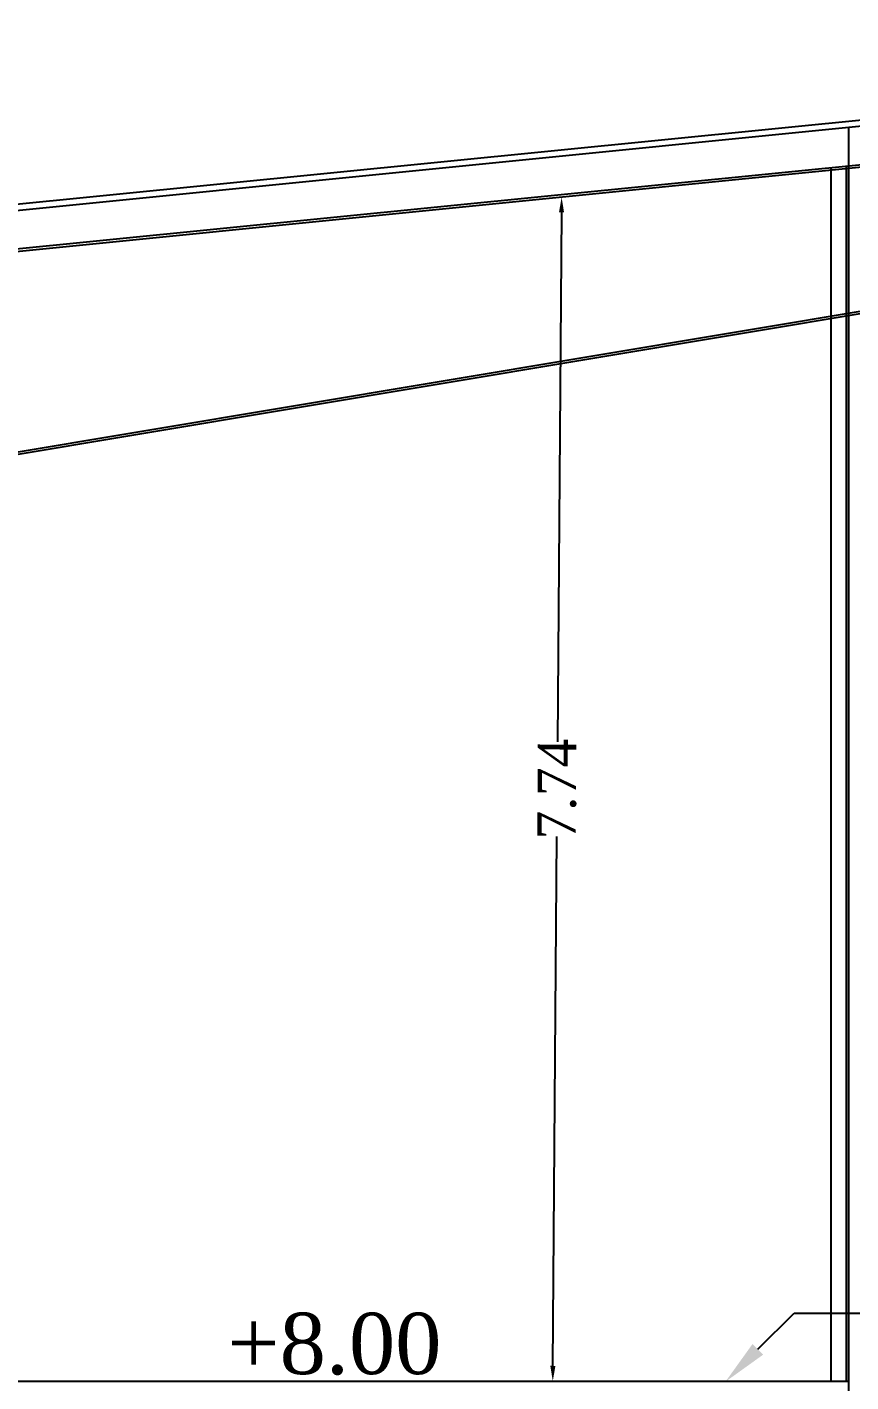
# Model space of a CAD drawing. Header units: metres. Extents: x 1422408 to 2565053, y 3723 to 80428.
# Drawn here: x 2267865.57 to 2267870.95, y 4224.14 to 4233 of the extents above; entities that cross this region are included whole.
import ezdxf
from ezdxf import colors
from ezdxf.entities.mleader import LeaderData, LeaderLine
from ezdxf.enums import TextEntityAlignment as Align
from ezdxf.math import Vec2, Vec3

# ---------------------------------------------------------------- set-up
doc = ezdxf.new("R2010")
doc.units = ezdxf.units.M
doc.header["$LTSCALE"] = 3.5
doc.header["$MEASUREMENT"] = 0
doc.linetypes.add('HIDDEN', pattern=[0.375, 0.25, -0.125])
doc.layers.get('0').update_dxf_attribs({"linetype": 'CONTINUOUS'})
doc.layers.get('DEFPOINTS').update_dxf_attribs({"linetype": 'CONTINUOUS'})
doc.layers.add('BLK_4_FLR_1_BLT_UP_AREA_MEZ_2', color=1, linetype='CONTINUOUS')
doc.layers.add('BLK_4_HT_OF_BLDG', color=5, linetype='CONTINUOUS')
doc.styles.add('ANAND', font='times.ttf')
doc.styles.add('style1', font='arial.ttf', dxfattribs={"height": 0.28})
doc.styles.add('style1jaya', font='times.ttf')
doc.dimstyles.new('STANDARD$0', dxfattribs={"dimtxt": 0.25, "dimasz": 0.1, "dimexe": 2, "dimexo": 2, "dimgap": 0, "dimtad": 0, "dimzin": 0, "dimdsep": 46, "dimtxsty": 'ANAND', "dimcen": 0.0625, "dimdle": 2.5, "dimse1": 1, "dimse2": 1, "dimclrd": 2, "dimclre": 9, "dimadec": 0, "dimazin": 0, "dimtfac": 1, "dimtix": 1, "dimtofl": 0, "dimtmove": 2, "dimatfit": 3, "dimldrblk": 'OBLIQUE', "dimfxl": 0, "dimtolj": 1, "dimtzin": 0, "dimarcsym": 0})

# ---------------------------------------------------------------- blocks, each defined once
blk = doc.blocks.new('ER')
for p, q in [((-3, -3), (3, 3)), ((0, -3), (0, 3)), ((-3, 0), (3, 0))]:
    blk.add_line(p, q)
blk = doc.blocks.new('*D646')
at = {"layer": 'BLK_4_HT_OF_BLDG', "lineweight": -2, "ltscale": 0.05}
blk.add_line((2267861.2989, 4232.8362), (2267861.2989, 4214.9877), dxfattribs=at)
at = {"layer": 'DEFPOINTS', "color": 0, "ltscale": 0.05}
for p in [(2267875.5575, 4232.8762), (2267861.2989, 4214.9477), (2267875.5575, 4214.9477)]:
    blk.add_point(p, dxfattribs=at)
at = {"layer": 'BLK_4_HT_OF_BLDG', "lineweight": -2, "ltscale": 0.05, "xscale": 0.04, "yscale": 0.04, "zscale": 0.04}
for p, rotation in [((2267861.2989, 4232.8762), 90), ((2267861.2989, 4214.9477), 270)]:
    blk.add_blockref('ER', p, dxfattribs=dict(at, rotation=rotation))
at = {"layer": 'BLK_4_HT_OF_BLDG', "color": 0, "ltscale": 0.05, "insert": (2267860.708, 4223.912), "char_height": 0.28, "attachment_point": 5, "rotation": 90, "style": 'style1'}
blk.add_mtext('\\A1;{\\H3.5714x;17.93}', dxfattribs=at)
blk = doc.blocks.new('_DOT')
at = {"color": 0, "linetype": 'ByBlock'}
blk.add_line((-0.5, 0), (-1, 0), dxfattribs=at)
at = {"color": 0, "linetype": 'ByBlock', "const_width": 0.5}
blk.add_lwpolyline([(-0.25, 0, 1), (0.25, 0, 1)], format="xyb", close=True, dxfattribs=at)
blk = doc.blocks.new('*D578')
at = {"layer": 'BLK_4_FLR_1_BLT_UP_AREA_MEZ_2', "color": 2, "linetype": 'Continuous', "lineweight": -2, "ltscale": 400}
for p, q in [((2267869.059, 4231.7849), (2267869.0331, 4228.326)), ((2267869.0026, 4224.2477), (2267869.0285, 4227.7066))]:
    blk.add_line(p, q, dxfattribs=at)
at = {"layer": 'BLK_4_FLR_1_BLT_UP_AREA_MEZ_2', "color": 2, "ltscale": 400}
for points in [[(2267869.0423, 4231.785), (2267869.0756, 4231.7848), (2267869.0597, 4231.8849)], [(2267868.9859, 4224.2479), (2267869.0193, 4224.2476), (2267869.0018, 4224.1477)]]:
    blk.add_solid(points, dxfattribs=at)
at = {"layer": 'DEFPOINTS', "color": 0, "ltscale": 400}
for p in [(2267869.0597, 4231.8849), (2267869.0597, 4231.8849), (2267869.0018, 4224.1477)]:
    blk.add_point(p, dxfattribs=at)
at = {"layer": 'BLK_4_FLR_1_BLT_UP_AREA_MEZ_2', "color": 0, "ltscale": 400, "insert": (2267869.0308, 4228.0163), "char_height": 0.25, "attachment_point": 5, "rotation": 89.57135, "style": 'ANAND'}
blk.add_mtext('\\A1;7.74', dxfattribs=at)
blk = doc.blocks.new('_Oblique')
at = {"color": 0, "linetype": 'ByBlock', "lineweight": -2}
blk.add_line((-0.5, -0.5), (0.5, 0.5), dxfattribs=at)

msp = doc.modelspace()

# ---------------------------------------------------------------- linework, layer by layer
at = {"ltscale": 0.5}
for p, q in [((2267875.89408, 4232.87626), (2267863.56788, 4231.64364)), ((2267875.89408, 4232.83606), (2267863.57186, 4231.60384))]:
    msp.add_line(p, q, dxfattribs=at)
for p, q in [((2267875.89408, 4232.58439), (2267863.80354, 4231.37533)), ((2267875.89408, 4232.56831), (2267863.80513, 4231.35941)), ((2267865.17197, 4230.16474), (2267875.89408, 4231.95607)), ((2267865.17197, 4230.14852), (2267875.89408, 4231.93988))]:
    msp.add_line(p, q)
msp.add_lwpolyline([(2267870.9332, 4232.33997), (2267870.9332, 4216.14774)], dxfattribs=at)
for points in [[(2267870.82121, 4224.14774), (2267870.82121, 4232.0771)], [(2267870.92121, 4224.14774), (2267870.92121, 4232.0871)], [(2267864.7194, 4224.14774), (2267870.9332, 4224.14774)]]:
    msp.add_lwpolyline(points)

# ---------------------------------------------------------------- texts
at = {"linetype": 'HIDDEN', "style": 'style1jaya'}
msp.add_text('+8.00', height=0.4, dxfattribs=at).set_placement((2267867.5757, 4224.39393), align=Align.MIDDLE_CENTER)

# ---------------------------------------------------------------- dimensions: what is measured, and where the dimension line sits
at = {"layer": 'BLK_4_FLR_1_BLT_UP_AREA_MEZ_2', "color": 45, "ltscale": 400}
dim = msp.add_aligned_dim(p1=(2267869.00184, 4224.14774), p2=(2267869.05973, 4231.88487), distance=0, dimstyle='STANDARD$0', override={"dimfxl": 0.18}, dxfattribs=at)
dim.commit()
dim.dimension.update_dxf_attribs({"geometry": '*D578', "text_midpoint": (2267869.03078, 4228.01631)})
at = {"layer": 'BLK_4_HT_OF_BLDG', "ltscale": 0.05}
dim = msp.add_aligned_dim(p1=(2267875.55753, 4232.87624), p2=(2267875.55753, 4214.94774), distance=-14.25863, text='{\\H3.5714x;17.93}', dimstyle='STANDARD$0', override={"dimtxt": 0.28, "dimasz": 0.04, "dimgap": 0.08, "dimtad": 2, "dimtxsty": 'style1', "dimblk": 'ER', "dimclrd": 256, "dimldrblk": 'DOT', "dimfxl": 0.18, "dimfxlon": 1, "dimarcsym": 1}, dxfattribs=at)
dim.commit()
dim.dimension.update_dxf_attribs({"geometry": '*D646', "text_midpoint": (2267860.70798, 4223.91199)})

# ---------------------------------------------------------------- leaders
ml = msp.add_multileader_mtext('Standard')
ml.set_content('Mezzanine Floor', color=256, style='style1jaya')
ml.set_leader_properties()
ml.build(insert=Vec2(0, 0))
ml.multileader.update_dxf_attribs({"text_right_attachment_type": 6, "dogleg_length": 1090.77257, "arrow_head_size": 0.3})
ctx = ml.context
ctx.base_point, ctx.char_height, ctx.arrow_head_size, ctx.landing_gap_size, ctx.plane_origin = Vec3(2267871.69942, 4224.59202), 0.35, 0.3, 0.1, Vec3(2267869.8979, 4223.76694)
ctx.right_attachment = 6
notes = []
notes.append((ctx, [(0, (1, 1, 0), (2267870.57798, 4224.59202), (1, 0), 1.12144, [(0, [(2267870.1299, 4224.14394)], 0, [])])]))
ctx.mtext.insert, ctx.mtext.flow_direction = Vec3(2267871.79942, 4224.77056), 5
for ctx, leaders in notes:
    for number, flags, end, landing, length, lines in leaders:
        leader = LeaderData()
        leader.index, (leader.has_last_leader_line, leader.has_dogleg_vector, leader.attachment_direction) = number, flags
        leader.last_leader_point, leader.dogleg_vector, leader.dogleg_length = Vec3(end), Vec3(landing), length
        for number, points, colour, breaks in lines:
            line = LeaderLine()
            line.index, line.vertices, line.color, line.breaks = number, Vec3.list(points), colors.encode_raw_color(colour), breaks
            leader.lines.append(line)
        ctx.leaders.append(leader)

doc.saveas('drawing.dxf')
